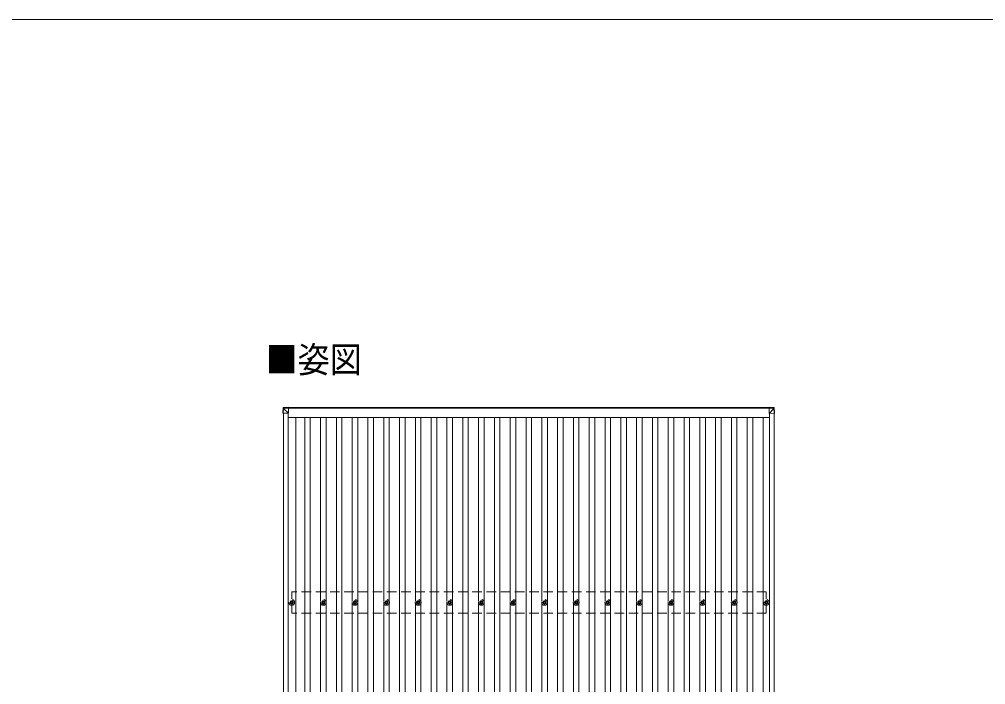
# Model space of a CAD drawing. Units: millimetres at full size, sheet at 1:50; details may follow other scales. Extents: x -14053 to 14053, y -9700 to 9700.
# Drawn here: x -7938 to -1822, y 5492 to 9700 of the extents above; entities that cross this region are included whole.
import ezdxf
from ezdxf.enums import TextEntityAlignment as Align

# ---------------------------------------------------------------- set-up
doc = ezdxf.new("R2010")
doc.units = ezdxf.units.MM
doc.header["$LTSCALE"] = 50
doc.linetypes.add('DASHED1', pattern=[1.8, 1.2, -0.6])
doc.layers.add('1-0', color=5, linetype='DASHED1', lineweight=5)
doc.layers.add('F-0', color=7, linetype='Continuous', lineweight=9)
doc.styles.add('ＭＳ ゴシック', font='')
doc.styles.get('ＭＳ ゴシック').set_extended_font_data('MS Gothic')

msp = doc.modelspace()

# ---------------------------------------------------------------- linework, layer by layer
at = {"layer": '1-0', "color": 6, "linetype": 'Continuous', "lineweight": 9}
for p, q in [((-6269.55, 7207.93), (-6267.68, 7238.47)), ((-6267.68, 7238.47), (-6267.68, 7243.22)), ((-6265.79, 7238.28), (-6267.65, 7207.86)), ((-6235.25, 7247.02), (-6265.81, 7245.1)), ((-6235.25, 7247.02), (-6265.81, 7245.1)), ((-6265.81, 7245.1), (-6265.81, 7245.1)), ((-6265.81, 7245.1), (-6265.81, 7240.34)), ((-6265.81, 7240.34), (-6235.25, 7242.21)), ((-6265.69, 7238.28), (-6265.79, 7238.28)), ((-6235.25, 7240.25), (-6265.74, 7238.38)), ((-6235.25, 7208.46), (-6265.69, 7238.94)), ((-6235.25, 7247.02), (-6235.25, 7242.21)), ((-6235.25, 7242.21), (-6235.25, 7240.25)), ((-6235.25, 7240.9), (-6235.25, 7208.46)), ((-3193.04, 7247.02), (-3162.48, 7245.1)), ((-3193.04, 7247.02), (-3193.04, 7242.21)), ((-3193.04, 7247.02), (-3162.48, 7245.1)), ((-3193.04, 7242.21), (-3193.04, 7240.25)), ((-3162.48, 7240.34), (-3193.04, 7242.21)), ((-3193.04, 7240.25), (-3193.04, 7207.81)), ((-3193.04, 7240.25), (-3162.55, 7238.38)), ((-3193.04, 7207.81), (-3162.59, 7238.29)), ((-3162.59, 7238.29), (-3162.5, 7238.28)), ((-3162.5, 7238.28), (-3160.63, 7207.86)), ((-3162.48, 7245.1), (-3162.48, 7245.1)), ((-3162.48, 7245.1), (-3162.48, 7240.34)), ((-3160.6, 7238.47), (-3160.6, 7243.22)), ((-3158.74, 7207.93), (-3160.6, 7238.47)), ((-6267.65, 7208.52), (-6235.25, 7208.46)), ((-3160.63, 7207.86), (-3193.04, 7207.81))]:
    msp.add_line(p, q, dxfattribs=at)
at = {"layer": '1-0', "color": 2, "linetype": 'Continuous', "lineweight": 9}
for p, q in [((-6235.25, 7244.69), (-3193.04, 7244.69)), ((-3193.04, 7240.1), (-6235.25, 7240.1)), ((-6265.73, 1317.48), (-6265.73, 7208.51)), ((-6236.73, 1317.43), (-6236.73, 7208.46)), ((-6236.73, 7181.27), (-3190.73, 7181.27)), ((-3190.73, 1317.44), (-3190.73, 7207.81)), ((-3161.73, 1322.32), (-3161.73, 7207.86))]:
    msp.add_line(p, q, dxfattribs=at)
at = {"layer": '1-0', "color": 134, "linetype": 'Continuous', "lineweight": 9}
for p, q in [((-6187.23, 1342.17), (-6187.23, 7181.27)), ((-6131.23, 1342.17), (-6131.23, 7181.27)), ((-6096.23, 1342.17), (-6096.23, 7181.27)), ((-6031.23, 6016.84), (-6031.23, 7181.27)), ((-5996.23, 6016.84), (-5996.23, 7181.27)), ((-5931.23, 1342.17), (-5931.23, 7181.27)), ((-5896.23, 1342.17), (-5896.23, 7181.27)), ((-5831.23, 6016.84), (-5831.23, 7181.27)), ((-5796.23, 6016.84), (-5796.23, 7181.27)), ((-5731.23, 1342.17), (-5731.23, 7181.27)), ((-5696.23, 1342.17), (-5696.23, 7181.27)), ((-5631.23, 6016.84), (-5631.23, 7181.27)), ((-5596.23, 6016.84), (-5596.23, 7181.27)), ((-5531.23, 1342.17), (-5531.23, 7181.27)), ((-5496.23, 1342.17), (-5496.23, 7181.27)), ((-5431.23, 6016.84), (-5431.23, 7181.27)), ((-5396.23, 6016.84), (-5396.23, 7181.27)), ((-5331.23, 1342.17), (-5331.23, 7181.27)), ((-5296.23, 1342.17), (-5296.23, 7181.27)), ((-5231.23, 6016.84), (-5231.23, 7181.27)), ((-5196.23, 6016.84), (-5196.23, 7181.27)), ((-5131.23, 1342.17), (-5131.23, 7181.27)), ((-5096.23, 1342.17), (-5096.23, 7181.27)), ((-5031.23, 6016.84), (-5031.23, 7181.27)), ((-4996.23, 6016.84), (-4996.23, 7181.27)), ((-4931.23, 1342.17), (-4931.23, 7181.27)), ((-4896.23, 1342.17), (-4896.23, 7181.27)), ((-4831.23, 6016.84), (-4831.23, 7181.27)), ((-4796.23, 6016.84), (-4796.23, 7181.27)), ((-4731.23, 1342.17), (-4731.23, 7181.27)), ((-4696.23, 1342.17), (-4696.23, 7181.27)), ((-4631.23, 6016.84), (-4631.23, 7181.27)), ((-4596.23, 6016.84), (-4596.23, 7181.27)), ((-4531.23, 1342.17), (-4531.23, 7181.27)), ((-4496.23, 1342.17), (-4496.23, 7181.27)), ((-4431.23, 6016.84), (-4431.23, 7181.27)), ((-4396.23, 6016.84), (-4396.23, 7181.27)), ((-4331.23, 1342.17), (-4331.23, 7181.27)), ((-4296.23, 1342.17), (-4296.23, 7181.27)), ((-4231.23, 6016.84), (-4231.23, 7181.27)), ((-4196.23, 6016.84), (-4196.23, 7181.27)), ((-4131.23, 1342.17), (-4131.23, 7181.27)), ((-4096.23, 1342.17), (-4096.23, 7181.27)), ((-4031.23, 6016.84), (-4031.23, 7181.27)), ((-3996.23, 6016.84), (-3996.23, 7181.27)), ((-3931.23, 1342.17), (-3931.23, 7181.27)), ((-3896.23, 1342.17), (-3896.23, 7181.27)), ((-3831.23, 6016.84), (-3831.23, 7181.27)), ((-3796.23, 6016.84), (-3796.23, 7181.27)), ((-3731.23, 1342.17), (-3731.23, 7181.27)), ((-3696.23, 1342.17), (-3696.23, 7181.27)), ((-3631.23, 6016.84), (-3631.23, 7181.27)), ((-3596.23, 6016.84), (-3596.23, 7181.27)), ((-3531.23, 1342.17), (-3531.23, 7181.27)), ((-3496.23, 1342.17), (-3496.23, 7181.27)), ((-3431.23, 6016.84), (-3431.23, 7181.27)), ((-3396.23, 6016.84), (-3396.23, 7181.27)), ((-3331.23, 1342.17), (-3331.23, 7181.27)), ((-3296.23, 1342.17), (-3296.23, 7181.27)), ((-3231.23, 1342.17), (-3231.23, 7181.27)), ((-6031.23, 2516.84), (-6031.23, 6006.49)), ((-5996.23, 2516.84), (-5996.23, 6006.49)), ((-5831.23, 2516.84), (-5831.23, 6006.49)), ((-5796.23, 2516.84), (-5796.23, 6006.49)), ((-5631.23, 2516.84), (-5631.23, 6006.49)), ((-5596.23, 2516.84), (-5596.23, 6006.49)), ((-5431.23, 2516.84), (-5431.23, 6006.49)), ((-5396.23, 2516.84), (-5396.23, 6006.49)), ((-5231.23, 2516.84), (-5231.23, 6006.49)), ((-5196.23, 2516.84), (-5196.23, 6006.49)), ((-5031.23, 2516.84), (-5031.23, 6006.49)), ((-4996.23, 2516.84), (-4996.23, 6006.49)), ((-4831.23, 2516.84), (-4831.23, 6006.49)), ((-4796.23, 2516.84), (-4796.23, 6006.49)), ((-4631.23, 2516.84), (-4631.23, 6006.49)), ((-4596.23, 2516.84), (-4596.23, 6006.49)), ((-4431.23, 2516.84), (-4431.23, 6006.49)), ((-4396.23, 2516.84), (-4396.23, 6006.49)), ((-4231.23, 2516.84), (-4231.23, 6006.49)), ((-4196.23, 2516.84), (-4196.23, 6006.49)), ((-4031.23, 2516.84), (-4031.23, 6006.49)), ((-3996.23, 2516.84), (-3996.23, 6006.49)), ((-3831.23, 2516.84), (-3831.23, 6006.49)), ((-3796.23, 2516.84), (-3796.23, 6006.49)), ((-3631.23, 2516.84), (-3631.23, 6006.49)), ((-3596.23, 2516.84), (-3596.23, 6006.49)), ((-3431.23, 2516.84), (-3431.23, 6006.49)), ((-3396.23, 2516.84), (-3396.23, 6006.49))]:
    msp.add_line(p, q, dxfattribs=at)
at = {"layer": '1-0', "color": 2, "lineweight": 9}
for p, q in [((-3210.98, 6078.67), (-6213.73, 6078.67)), ((-6213.73, 5944.67), (-6213.73, 6078.67)), ((-3210.98, 5944.67), (-3210.98, 6078.67)), ((-3210.98, 5944.67), (-6213.73, 5944.67))]:
    msp.add_line(p, q, dxfattribs=at)
at = {"layer": '1-0'}
for p, q in [((-6223.73, 6013.42), (-6219.31, 6013.42)), ((-6223.73, 6013.42), (-6219.31, 6013.42)), ((-6223.73, 6009.92), (-6219.31, 6009.92)), ((-6215.48, 6021.66), (-6215.48, 6017.25)), ((-6215.48, 6006.08), (-6215.48, 6001.67)), ((-6211.98, 6021.66), (-6211.98, 6017.25)), ((-6211.98, 6006.08), (-6211.98, 6001.67)), ((-6208.15, 6013.42), (-6203.73, 6013.42)), ((-6208.15, 6009.92), (-6203.73, 6009.92)), ((-6023.73, 6013.42), (-6019.31, 6013.42)), ((-6023.73, 6009.92), (-6019.31, 6009.92)), ((-6015.48, 6021.66), (-6015.48, 6017.25)), ((-6015.48, 6006.08), (-6015.48, 6001.67)), ((-6011.98, 6021.66), (-6011.98, 6017.25)), ((-6011.98, 6006.08), (-6011.98, 6001.67)), ((-6008.15, 6013.42), (-6003.73, 6013.42)), ((-6008.15, 6009.92), (-6003.73, 6009.92)), ((-5823.73, 6013.42), (-5819.31, 6013.42)), ((-5823.73, 6009.92), (-5819.31, 6009.92)), ((-5815.48, 6021.66), (-5815.48, 6017.25)), ((-5815.48, 6006.08), (-5815.48, 6001.67)), ((-5811.98, 6021.66), (-5811.98, 6017.25)), ((-5811.98, 6006.08), (-5811.98, 6001.67)), ((-5808.15, 6013.42), (-5803.73, 6013.42)), ((-5808.15, 6009.92), (-5803.73, 6009.92)), ((-5623.73, 6013.42), (-5619.31, 6013.42)), ((-5623.73, 6009.92), (-5619.31, 6009.92)), ((-5615.48, 6021.66), (-5615.48, 6017.25)), ((-5615.48, 6006.08), (-5615.48, 6001.67)), ((-5611.98, 6021.66), (-5611.98, 6017.25)), ((-5611.98, 6006.08), (-5611.98, 6001.67)), ((-5608.15, 6013.42), (-5603.73, 6013.42)), ((-5608.15, 6009.92), (-5603.73, 6009.92)), ((-5423.73, 6013.42), (-5419.31, 6013.42)), ((-5423.73, 6009.92), (-5419.31, 6009.92)), ((-5415.48, 6021.66), (-5415.48, 6017.25)), ((-5415.48, 6006.08), (-5415.48, 6001.67)), ((-5411.98, 6021.66), (-5411.98, 6017.25)), ((-5411.98, 6006.08), (-5411.98, 6001.67)), ((-5408.15, 6013.42), (-5403.73, 6013.42)), ((-5408.15, 6009.92), (-5403.73, 6009.92)), ((-5223.73, 6013.42), (-5219.31, 6013.42)), ((-5223.73, 6009.92), (-5219.31, 6009.92)), ((-5215.48, 6021.66), (-5215.48, 6017.25)), ((-5215.48, 6006.08), (-5215.48, 6001.67)), ((-5211.98, 6021.66), (-5211.98, 6017.25)), ((-5211.98, 6006.08), (-5211.98, 6001.67)), ((-5208.15, 6013.42), (-5203.73, 6013.42)), ((-5208.15, 6009.92), (-5203.73, 6009.92)), ((-5023.73, 6013.42), (-5019.31, 6013.42)), ((-5023.73, 6009.92), (-5019.31, 6009.92)), ((-5015.48, 6021.66), (-5015.48, 6017.25)), ((-5015.48, 6006.08), (-5015.48, 6001.67)), ((-5011.98, 6021.66), (-5011.98, 6017.25)), ((-5011.98, 6006.08), (-5011.98, 6001.67)), ((-5008.15, 6013.42), (-5003.73, 6013.42)), ((-5008.15, 6009.92), (-5003.73, 6009.92)), ((-4823.73, 6013.42), (-4819.31, 6013.42)), ((-4823.73, 6009.92), (-4819.31, 6009.92)), ((-4815.48, 6021.66), (-4815.48, 6017.25)), ((-4815.48, 6006.08), (-4815.48, 6001.67)), ((-4811.98, 6021.66), (-4811.98, 6017.25)), ((-4811.98, 6006.08), (-4811.98, 6001.67)), ((-4808.15, 6013.42), (-4803.73, 6013.42)), ((-4808.15, 6009.92), (-4803.73, 6009.92)), ((-4623.73, 6013.42), (-4619.31, 6013.42)), ((-4623.73, 6009.92), (-4619.31, 6009.92)), ((-4615.48, 6021.66), (-4615.48, 6017.25)), ((-4615.48, 6006.08), (-4615.48, 6001.67)), ((-4611.98, 6021.66), (-4611.98, 6017.25)), ((-4611.98, 6006.08), (-4611.98, 6001.67)), ((-4608.15, 6013.42), (-4603.73, 6013.42)), ((-4608.15, 6009.92), (-4603.73, 6009.92)), ((-4423.73, 6013.42), (-4419.31, 6013.42)), ((-4423.73, 6009.92), (-4419.31, 6009.92)), ((-4415.48, 6021.66), (-4415.48, 6017.25)), ((-4415.48, 6006.08), (-4415.48, 6001.67)), ((-4411.98, 6021.66), (-4411.98, 6017.25)), ((-4411.98, 6006.08), (-4411.98, 6001.67)), ((-4408.15, 6013.42), (-4403.73, 6013.42)), ((-4408.15, 6009.92), (-4403.73, 6009.92)), ((-4223.73, 6013.42), (-4219.31, 6013.42)), ((-4223.73, 6009.92), (-4219.31, 6009.92)), ((-4215.48, 6021.66), (-4215.48, 6017.25)), ((-4215.48, 6006.08), (-4215.48, 6001.67)), ((-4211.98, 6021.66), (-4211.98, 6017.25)), ((-4211.98, 6006.08), (-4211.98, 6001.67)), ((-4208.15, 6013.42), (-4203.73, 6013.42)), ((-4208.15, 6009.92), (-4203.73, 6009.92)), ((-4023.73, 6013.42), (-4019.31, 6013.42)), ((-4023.73, 6009.92), (-4019.31, 6009.92)), ((-4015.48, 6021.66), (-4015.48, 6017.25)), ((-4015.48, 6006.08), (-4015.48, 6001.67)), ((-4011.98, 6021.66), (-4011.98, 6017.25)), ((-4011.98, 6006.08), (-4011.98, 6001.67)), ((-4008.15, 6013.42), (-4003.73, 6013.42)), ((-4008.15, 6009.92), (-4003.73, 6009.92)), ((-3823.73, 6013.42), (-3819.31, 6013.42)), ((-3823.73, 6009.92), (-3819.31, 6009.92)), ((-3815.48, 6021.66), (-3815.48, 6017.25)), ((-3815.48, 6006.08), (-3815.48, 6001.67)), ((-3811.98, 6021.66), (-3811.98, 6017.25)), ((-3811.98, 6006.08), (-3811.98, 6001.67)), ((-3808.15, 6013.42), (-3803.73, 6013.42)), ((-3808.15, 6009.92), (-3803.73, 6009.92)), ((-3623.73, 6013.42), (-3619.31, 6013.42)), ((-3623.73, 6009.92), (-3619.31, 6009.92)), ((-3615.48, 6021.66), (-3615.48, 6017.25)), ((-3615.48, 6006.08), (-3615.48, 6001.67)), ((-3611.98, 6021.66), (-3611.98, 6017.25)), ((-3611.98, 6006.08), (-3611.98, 6001.67)), ((-3608.15, 6013.42), (-3603.73, 6013.42)), ((-3608.15, 6009.92), (-3603.73, 6009.92)), ((-3423.73, 6013.42), (-3419.31, 6013.42)), ((-3423.73, 6009.92), (-3419.31, 6009.92)), ((-3415.48, 6021.66), (-3415.48, 6017.25)), ((-3415.48, 6006.08), (-3415.48, 6001.67)), ((-3411.98, 6021.66), (-3411.98, 6017.25)), ((-3411.98, 6006.08), (-3411.98, 6001.67)), ((-3408.15, 6013.42), (-3403.73, 6013.42)), ((-3408.15, 6009.92), (-3403.73, 6009.92)), ((-3220.98, 6013.42), (-3216.56, 6013.42)), ((-3220.98, 6009.92), (-3216.56, 6009.92)), ((-3212.73, 6021.66), (-3212.73, 6017.25)), ((-3212.73, 6006.08), (-3212.73, 6001.67)), ((-3209.23, 6021.66), (-3209.23, 6017.25)), ((-3209.23, 6006.08), (-3209.23, 6001.67)), ((-3205.4, 6013.42), (-3200.98, 6013.42)), ((-3205.4, 6009.92), (-3200.98, 6009.92))]:
    msp.add_line(p, q, dxfattribs=at)
at = {"layer": '1-0', "color": 6, "linetype": 'Continuous', "lineweight": 9}
for points in [[(-6267.68, 7243.22), (-6269.55, 7212.74), (-6269.55, 7207.93)], [(-3160.6, 7243.22), (-3158.74, 7212.74), (-3158.74, 7207.93)]]:
    msp.add_lwpolyline(points, dxfattribs=at)
at = {"layer": '1-0'}
for centre, radius in [((-6213.73, 6011.67), 18.25), ((-6213.73, 6011.67), 10.15), ((-6213.73, 6011.67), 5.85), ((-6213.73, 6011.67), 5.25), ((-6013.73, 6011.67), 18.25), ((-6013.73, 6011.67), 10.15), ((-6013.73, 6011.67), 5.85), ((-6013.73, 6011.67), 5.25), ((-5813.73, 6011.67), 18.25), ((-5813.73, 6011.67), 10.15), ((-5813.73, 6011.67), 5.85), ((-5813.73, 6011.67), 5.25), ((-5613.73, 6011.67), 18.25), ((-5613.73, 6011.67), 10.15), ((-5613.73, 6011.67), 5.85), ((-5613.73, 6011.67), 5.25), ((-5413.73, 6011.67), 18.25), ((-5413.73, 6011.67), 10.15), ((-5413.73, 6011.67), 5.85), ((-5413.73, 6011.67), 5.25), ((-5213.73, 6011.67), 18.25), ((-5213.73, 6011.67), 10.15), ((-5213.73, 6011.67), 5.85), ((-5213.73, 6011.67), 5.25), ((-5013.73, 6011.67), 18.25), ((-5013.73, 6011.67), 10.15), ((-5013.73, 6011.67), 5.85), ((-5013.73, 6011.67), 5.25), ((-4813.73, 6011.67), 18.25), ((-4813.73, 6011.67), 10.15), ((-4813.73, 6011.67), 5.85), ((-4813.73, 6011.67), 5.25), ((-4613.73, 6011.67), 18.25), ((-4613.73, 6011.67), 10.15), ((-4613.73, 6011.67), 5.85), ((-4613.73, 6011.67), 5.25), ((-4413.73, 6011.67), 18.25), ((-4413.73, 6011.67), 10.15), ((-4413.73, 6011.67), 5.85), ((-4413.73, 6011.67), 5.25), ((-4213.73, 6011.67), 18.25), ((-4213.73, 6011.67), 10.15), ((-4213.73, 6011.67), 5.85), ((-4213.73, 6011.67), 5.25), ((-4013.73, 6011.67), 18.25), ((-4013.73, 6011.67), 10.15), ((-4013.73, 6011.67), 5.85), ((-4013.73, 6011.67), 5.25), ((-3813.73, 6011.67), 18.25), ((-3813.73, 6011.67), 10.15), ((-3813.73, 6011.67), 5.85), ((-3813.73, 6011.67), 5.25), ((-3613.73, 6011.67), 18.25), ((-3613.73, 6011.67), 10.15), ((-3613.73, 6011.67), 5.85), ((-3613.73, 6011.67), 5.25), ((-3413.73, 6011.67), 18.25), ((-3413.73, 6011.67), 10.15), ((-3413.73, 6011.67), 5.85), ((-3413.73, 6011.67), 5.25), ((-3210.98, 6011.67), 18.25), ((-3210.98, 6011.67), 10.15), ((-3210.98, 6011.67), 5.85), ((-3210.98, 6011.67), 5.25)]:
    msp.add_circle(centre, radius, dxfattribs=at)
at = {"layer": '1-0', "color": 6, "linetype": 'Continuous', "lineweight": 9}
for centre, radius, start, end in [((-6265.69, 7238.34), 2, 93.48408, 176.48407), ((-6265.46, 7251.19), 12.92, 260.08679, 268.52577), ((-6255.43, 7239.4), 10.42, 174.80664, 186.16183), ((-3172.86, 7239.4), 10.42, 353.83817, 5.19336), ((-3162.83, 7251.19), 12.92, 271.47423, 279.91321), ((-3162.6, 7238.35), 2, 3.51593, 86.51592)]:
    msp.add_arc(centre, radius, start, end, dxfattribs=at)
for centre, major_axis, ratio, start_param, end_param in [((-6265.69, 7243.1), (-1.92, -0.56), 0.998105, 4.4898734, 5.9384966), ((-6265.69, 7238.35), (-0.12, 2), 0.02656, 0.0332981, 1.5518323), ((-6229.67, 7240.48), (-36.07, -2.1), 0.055348, 0.0000815, 0.0491486), ((-3198.61, 7240.48), (36.07, -2.1), 0.055348, 6.2340367, 6.2831038), ((-3162.6, 7238.35), (0.12, 2), 0.02656, 4.731353, 6.2498872), ((-3162.6, 7243.1), (1.92, -0.56), 0.998105, 0.3446887, 1.793312), ((-6267.55, 7207.93), (-2, 0), 0.033268, 0.0000002, 1.5185344), ((-3160.74, 7207.93), (2, 0), 0.033268, 4.7646509, 6.2831851)]:
    msp.add_ellipse(centre, major_axis=major_axis, ratio=ratio, start_param=start_param, end_param=end_param, dxfattribs=at)
at = {"layer": 'F-0', "color": 5, "lineweight": 5}
msp.add_line((-14053.43, 9700), (13346.57, 9700), dxfattribs=at)

# ---------------------------------------------------------------- texts
at = {"layer": '1-0', "color": 7, "style": 'ＭＳ ゴシック', "width": 0.9}
msp.add_text('■姿図', height=165, dxfattribs=at).set_placement((-6378.69, 7415.57), align=Align.BOTTOM_LEFT)

doc.saveas('drawing.dxf')
